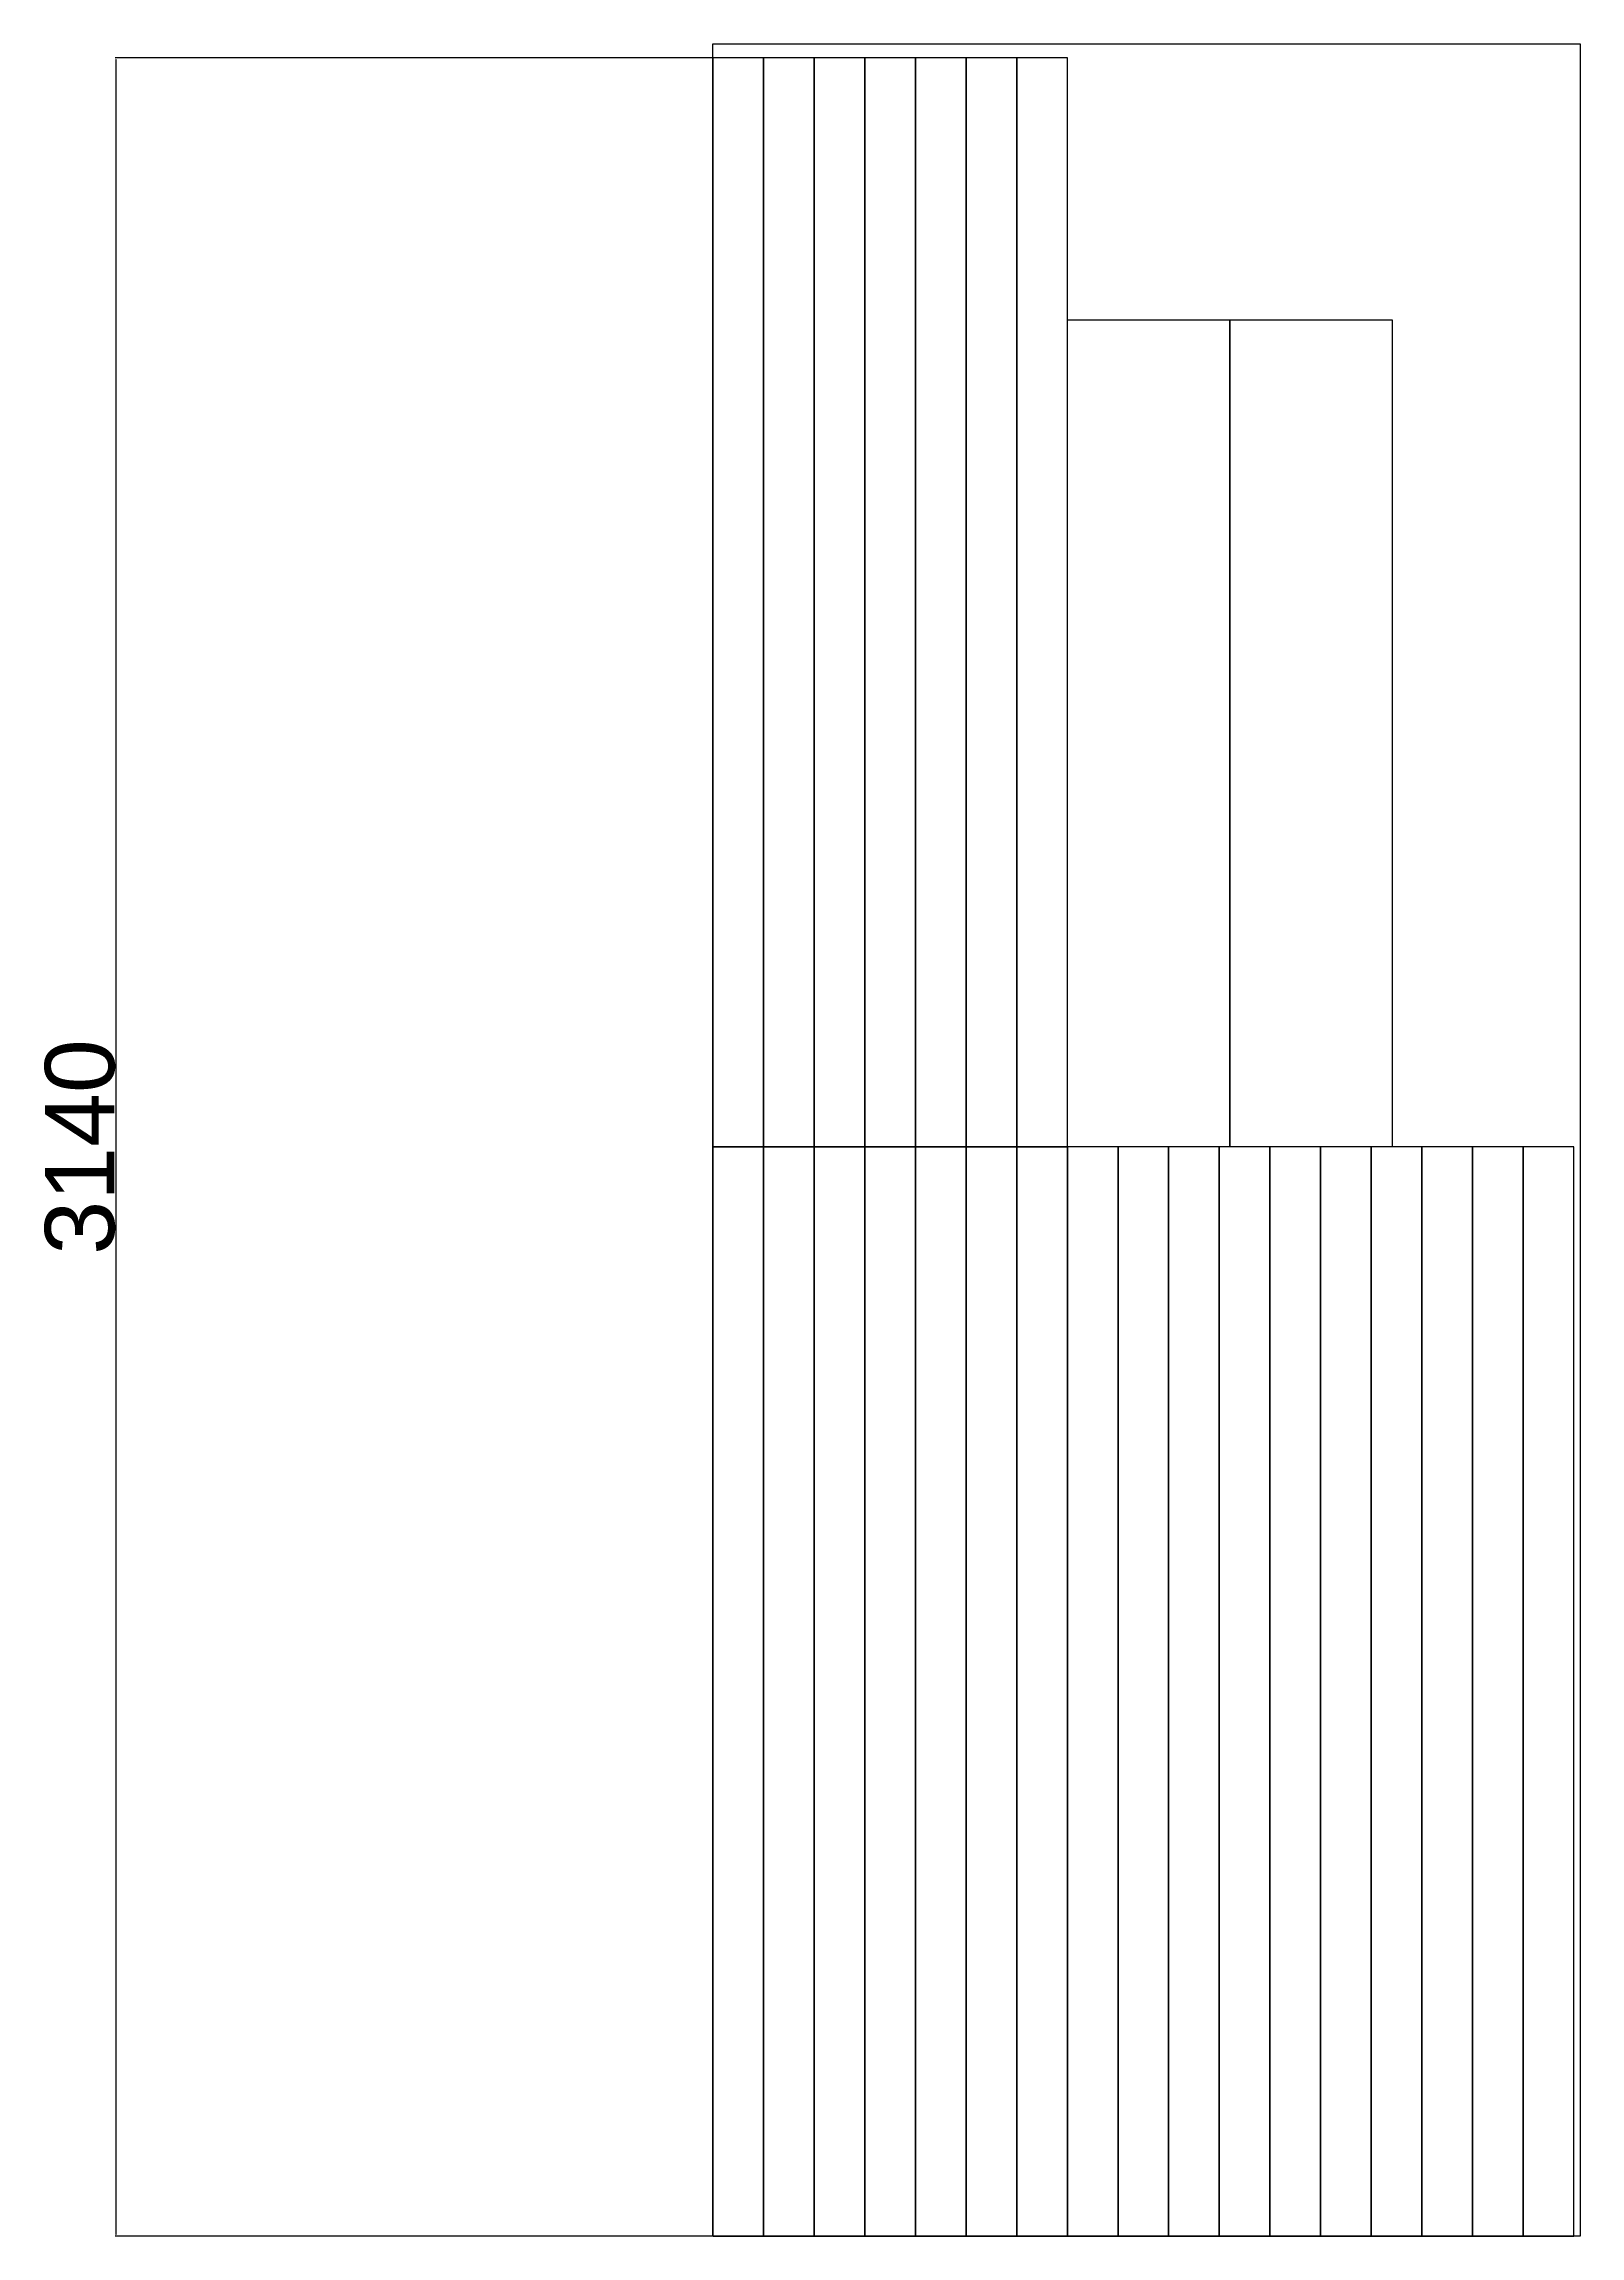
# Model space of a CAD drawing. Header units: millimetres. Extents: x 1994 to 6032, y -2597 to 3403.
# Drawn here: x 3818 to 6032, y -2597 to 563 of the extents above; entities that cross this region are included whole.
import ezdxf

# ---------------------------------------------------------------- set-up
doc = ezdxf.new("R2010")
doc.units = ezdxf.units.MM
doc.styles.get("Standard").update_dxf_attribs({"font": 'arial.ttf'})
doc.dimstyles.new('ISO-25', dxfattribs={"dimtxt": 2.5, "dimasz": 2.5, "dimexe": 1.25, "dimexo": 0.625, "dimtad": 1, "dimtxsty": 'Standard', "dimcen": 2.5, "dimadec": 0, "dimazin": 0, "dimtfac": 1, "dimtmove": 0, "dimatfit": 3, "dimfxl": 1, "dimarcsym": 0})

# ---------------------------------------------------------------- blocks, each defined once
blk = doc.blocks.new('*D70')
at = {"color": 0, "lineweight": -2, "transparency": 16777216}
for p, q in [((4780.9, 543.3), (3920.2, 543.3)), ((3921.5, 540.8), (3921.5, -2594.2)), ((4780.9, -2596.7), (3920.2, -2596.7))]:
    blk.add_line(p, q, dxfattribs=at)
at = {"color": 0, "transparency": 16777216}
for points in [[(3921.1, 540.8), (3921.9, 540.8), (3921.5, 543.3)], [(3921.1, -2594.2), (3921.9, -2594.2), (3921.5, -2596.7)]]:
    blk.add_solid(points, dxfattribs=at)
at = {"layer": 'Defpoints', "color": 0, "transparency": 16777216}
for p in [(4781.6, 543.3), (3921.5, -2596.7), (4781.6, -2596.7)]:
    blk.add_point(p, dxfattribs=at)
at = {"color": 0, "transparency": 16777216, "insert": (3869.8, -1026.7), "char_height": 2.5, "attachment_point": 5, "rotation": 90}
blk.add_mtext('{\\H40x;3140}', dxfattribs=at)

msp = doc.modelspace()

# ---------------------------------------------------------------- linework, layer by layer
at = {"color": 1}
msp.add_lwpolyline([(4781.565, 563.323), (6031.565, 563.323), (6031.565, -2596.677), (4781.565, -2596.677)], close=True, dxfattribs=at)
at = {"color": 3}
for points in [[(4854.565, 543.323), (4781.565, 543.323), (4781.565, -1026.677), (4854.565, -1026.677)], [(4927.565, 543.323), (4854.565, 543.323), (4854.565, -1026.677), (4927.565, -1026.677)], [(5000.565, 543.323), (4927.565, 543.323), (4927.565, -1026.677), (5000.565, -1026.677)], [(5073.565, 543.323), (5000.565, 543.323), (5000.565, -1026.677), (5073.565, -1026.677)], [(5146.565, 543.323), (5073.565, 543.323), (5073.565, -1026.677), (5146.565, -1026.677)], [(5219.565, 543.323), (5146.565, 543.323), (5146.565, -1026.677), (5219.565, -1026.677)], [(5292.565, 543.323), (5219.565, 543.323), (5219.565, -1026.677), (5292.565, -1026.677)], [(4854.565, -1026.677), (4781.565, -1026.677), (4781.565, -2596.677), (4854.565, -2596.677)], [(4927.565, -1026.677), (4854.565, -1026.677), (4854.565, -2596.677), (4927.565, -2596.677)], [(5000.565, -1026.677), (4927.565, -1026.677), (4927.565, -2596.677), (5000.565, -2596.677)], [(5073.565, -1026.677), (5000.565, -1026.677), (5000.565, -2596.677), (5073.565, -2596.677)], [(5146.565, -1026.677), (5073.565, -1026.677), (5073.565, -2596.677), (5146.565, -2596.677)], [(5219.565, -1026.677), (5146.565, -1026.677), (5146.565, -2596.677), (5219.565, -2596.677)], [(5292.565, -1026.677), (5219.565, -1026.677), (5219.565, -2596.677), (5292.565, -2596.677)], [(5365.565, -1026.677), (5292.565, -1026.677), (5292.565, -2596.677), (5365.565, -2596.677)], [(5438.565, -1026.677), (5365.565, -1026.677), (5365.565, -2596.677), (5438.565, -2596.677)], [(5511.565, -1026.677), (5438.565, -1026.677), (5438.565, -2596.677), (5511.565, -2596.677)], [(5584.565, -1026.677), (5511.565, -1026.677), (5511.565, -2596.677), (5584.565, -2596.677)], [(5657.565, -1026.677), (5584.565, -1026.677), (5584.565, -2596.677), (5657.565, -2596.677)], [(5730.565, -1026.677), (5657.565, -1026.677), (5657.565, -2596.677), (5730.565, -2596.677)], [(5803.565, -1026.677), (5730.565, -1026.677), (5730.565, -2596.677), (5803.565, -2596.677)], [(5876.565, -1026.677), (5803.565, -1026.677), (5803.565, -2596.677), (5876.565, -2596.677)], [(5949.565, -1026.677), (5876.565, -1026.677), (5876.565, -2596.677), (5949.565, -2596.677)], [(6022.565, -1026.677), (5949.565, -1026.677), (5949.565, -2596.677), (6022.565, -2596.677)]]:
    msp.add_lwpolyline(points, close=True, dxfattribs=at)
for points in [[(5526.565, -1026.677), (5292.565, -1026.677), (5292.565, 165.323), (5526.565, 165.323)], [(5760.565, -1026.677), (5526.565, -1026.677), (5526.565, 165.323), (5760.565, 165.323)]]:
    msp.add_lwpolyline(points, close=True)

# ---------------------------------------------------------------- dimensions: what is measured, and where the dimension line sits
dim = msp.add_linear_dim(base=(3921.477, -2596.677), p1=(4781.565, 543.323), p2=(4781.565, -2596.677), angle=90, text='{\\H40x;<>}', dimstyle='ISO-25')
dim.commit()
dim.dimension.update_dxf_attribs({"geometry": '*D70', "text_midpoint": (3869.76, -1026.677)})

doc.saveas('drawing.dxf')
